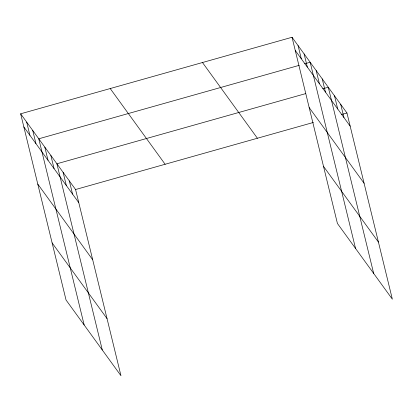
<?xml version="1.0" encoding="UTF-8"?>
<svg xmlns="http://www.w3.org/2000/svg" width="413" height="413" viewBox="0 0 413 413"><rect width="100%" height="100%" fill="white"/><g stroke="black" fill="none" stroke-linecap="round" stroke-linejoin="round"><path stroke-width="0.62" d="M20.65 113.807L75.574 189.521L120.963 375.732L66.044 300.014L20.65 113.807L292.037 37.268L346.956 112.986L392.35 299.193L337.426 223.479L292.037 37.268M299.193 65.347L38.776 138.794L84.169 325M304.675 63.803L310.158 62.255L355.552 248.466M305.744 93.601L56.896 163.775L102.29 349.987M322.801 88.79L328.283 87.241L373.677 273.452M75.574 189.521L313.452 122.434M341.474 114.53L346.956 112.986M295.243 50.438L350.167 126.151M309.167 107.54L364.085 183.253M323.508 166.377L378.432 242.09M202.478 62.528L257.402 138.241M110.209 88.547L165.128 164.266M23.861 126.972L78.78 202.685M37.779 184.074L92.703 259.792M52.121 242.911L107.044 318.624M340.73 104.406L343.941 117.571M334.509 95.821L337.715 108.991M322.243 78.914L325.454 92.078M316.203 70.587L319.409 83.751M304.118 53.927L307.329 67.092M298.078 45.6L301.289 58.765M69.348 180.94L72.559 194.105M63.122 172.36L66.333 185.525M50.856 155.448L54.067 168.618M44.816 147.121L48.027 160.285M32.73 130.462L35.941 143.631M26.69 122.134L29.901 135.299"/></g></svg>
